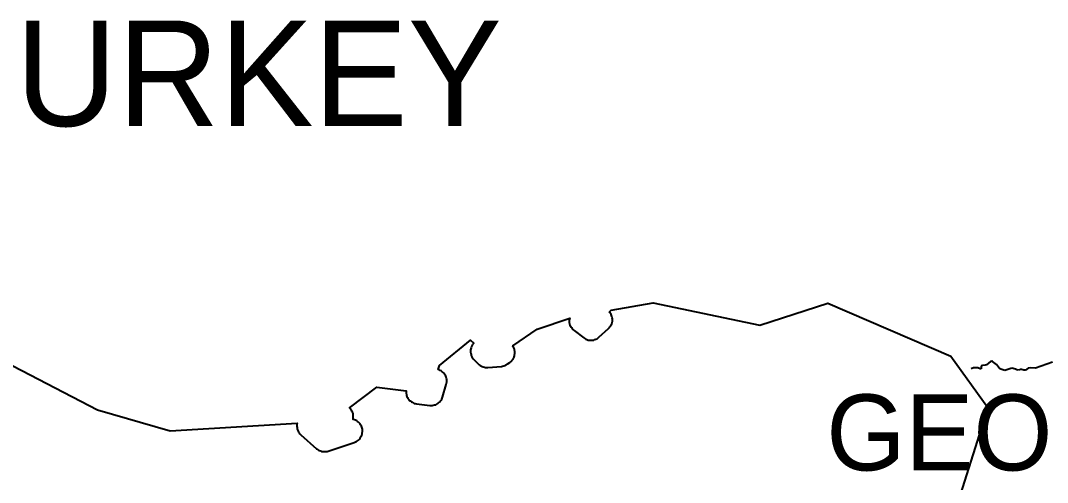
# Model space of a CAD drawing. Header units: metres. Extents: x 0 to 1325, y -1 to 773.
# Drawn here: x 779.62 to 818.5, y 220.07 to 237.58 of the extents above; entities that cross this region are included whole.
import ezdxf
from ezdxf.enums import TextEntityAlignment as Align

# ---------------------------------------------------------------- set-up
doc = ezdxf.new("R2010")
doc.units = ezdxf.units.M

msp = doc.modelspace()

# ---------------------------------------------------------------- linework, layer by layer
at = {"layer": 'CUT'}
msp.add_lwpolyline([(778.69, 224.818), (782.53, 222.828), (785.29, 222.028), (790.09, 222.318), (790.08, 222.278), (790.08, 222.228), (790.08, 222.188), (790.09, 222.148), (790.1, 222.098), (790.11, 222.058), (790.13, 222.018), (790.15, 221.978), (790.17, 221.948), (790.2, 221.908), (790.23, 221.878), (790.83, 221.348), (790.87, 221.328), (790.9, 221.298), (790.94, 221.278), (790.98, 221.268), (791.02, 221.248), (791.06, 221.248), (791.1, 221.238), (791.15, 221.238), (791.19, 221.238), (791.23, 221.248), (791.27, 221.258), (792.26, 221.588), (792.3, 221.608), (792.34, 221.628), (792.38, 221.648), (792.42, 221.678), (792.45, 221.708), (792.48, 221.748), (792.5, 221.778), (792.52, 221.818), (792.54, 221.858), (792.56, 221.908), (792.56, 221.948), (792.57, 221.998), (792.57, 222.038), (792.57, 222.088), (792.56, 222.128), (792.54, 222.168), (792.53, 222.208), (792.5, 222.248), (792.48, 222.288), (792.45, 222.318), (792.42, 222.358), (792.38, 222.378), (792.35, 222.408), (792.31, 222.428), (792.27, 222.448), (792.21, 222.458), (792.22, 222.498), (792.22, 222.548), (792.22, 222.588), (792.21, 222.638), (792.21, 222.678), (792.19, 222.728), (792.17, 222.768), (792.15, 222.808), (792.13, 222.838), (792.1, 222.878), (792.08, 222.898), (793.11, 223.688), (794.22, 223.548), (794.22, 223.538), (794.22, 223.498), (794.22, 223.448), (794.23, 223.408), (794.24, 223.368), (794.25, 223.328), (794.27, 223.288), (794.29, 223.248), (794.32, 223.218), (794.35, 223.178), (794.38, 223.158), (794.42, 223.128), (794.45, 223.108), (794.49, 223.088), (794.53, 223.068), (794.57, 223.058), (794.62, 223.048), (795.12, 222.988), (795.16, 222.988), (795.21, 222.988), (795.25, 222.998), (795.3, 223.008), (795.34, 223.018), (795.38, 223.038), (795.42, 223.058), (795.45, 223.088), (795.49, 223.118), (795.52, 223.158), (795.55, 223.188), (795.57, 223.228), (795.59, 223.268), (795.6, 223.308), (795.74, 223.788), (795.75, 223.838), (795.76, 223.878), (795.76, 223.928), (795.76, 223.968), (795.75, 224.008), (795.74, 224.058), (795.72, 224.098), (795.7, 224.138), (795.68, 224.178), (795.65, 224.208), (795.62, 224.238), (795.59, 224.268), (795.55, 224.298), (795.51, 224.318), (795.47, 224.338), (795.44, 224.348), (795.49, 224.498), (796.66, 225.468), (796.78, 225.348), (796.77, 225.338), (796.74, 225.298), (796.72, 225.268), (796.7, 225.228), (796.68, 225.178), (796.67, 225.138), (796.66, 225.098), (796.66, 225.048), (796.66, 225.008), (796.67, 224.958), (796.68, 224.918), (796.69, 224.878), (796.71, 224.838), (796.74, 224.798), (796.76, 224.758), (796.79, 224.728), (796.96, 224.558), (796.99, 224.528), (797.03, 224.508), (797.07, 224.478), (797.1, 224.468), (797.14, 224.448), (797.19, 224.438), (797.23, 224.428), (797.27, 224.428), (797.32, 224.428), (797.83, 224.468), (797.87, 224.478), (797.92, 224.488), (797.96, 224.508), (798.01, 224.528), (798.05, 224.548), (798.15, 224.618), (798.18, 224.648), (798.22, 224.678), (798.24, 224.708), (798.27, 224.748), (798.29, 224.788), (798.31, 224.828), (798.32, 224.868), (798.33, 224.908), (798.34, 224.958), (798.34, 224.998), (798.34, 225.038), (798.33, 225.088), (798.32, 225.128), (798.3, 225.168), (798.28, 225.208), (798.26, 225.248), (799.18, 225.878), (800.42, 226.298), (800.41, 226.258), (800.4, 226.218), (800.4, 226.178), (800.4, 226.128), (800.41, 226.088), (800.42, 226.038), (800.44, 225.998), (800.46, 225.958), (800.49, 225.928), (800.51, 225.888), (800.54, 225.858), (800.58, 225.828), (800.95, 225.548), (800.99, 225.528), (801.02, 225.498), (801.07, 225.488), (801.11, 225.468), (801.15, 225.468), (801.2, 225.458), (801.24, 225.458), (801.29, 225.458), (801.33, 225.468), (801.37, 225.488), (801.41, 225.498), (801.45, 225.518), (801.49, 225.548), (801.52, 225.578), (801.88, 225.908), (801.92, 225.938), (801.94, 225.968), (801.97, 226.008), (801.99, 226.048), (802.01, 226.088), (802.02, 226.138), (802.03, 226.178), (802.03, 226.218), (802.03, 226.268), (802.02, 226.308), (802.01, 226.358), (802, 226.398), (801.98, 226.438), (801.96, 226.478), (801.94, 226.518), (801.92, 226.538), (801.98, 226.598), (803.58, 226.878), (807.62, 226.028), (810.19, 226.868), (814.84, 224.858), (816.25, 222.908), (814.96, 218.838)], dxfattribs=at)
at = {"layer": 'SCORE'}
for points in [[(815.71, 224.418), (815.62, 224.378)], [(815.76, 224.418), (815.71, 224.418)], [(815.87, 224.418), (815.76, 224.418)], [(815.96, 224.378), (815.87, 224.418)], [(815.99, 224.378), (815.96, 224.378)], [(816, 224.488), (815.99, 224.458)], [(815.99, 224.458), (815.99, 224.428)], [(815.99, 224.428), (815.99, 224.398)], [(815.99, 224.398), (815.99, 224.378)], [(816.05, 224.508), (816, 224.488)], [(816.15, 224.518), (816.05, 224.508)], [(816.2, 224.528), (816.15, 224.518)], [(816.35, 224.658), (816.2, 224.528)], [(816.4, 224.668), (816.35, 224.658)], [(816.43, 224.658), (816.4, 224.668)], [(816.58, 224.538), (816.43, 224.658)], [(816.69, 224.388), (816.58, 224.538)], [(816.74, 224.358), (816.69, 224.388)], [(816.89, 224.308), (816.74, 224.358)], [(817.16, 224.398), (816.89, 224.308)], [(817.29, 224.358), (817.16, 224.398)], [(817.34, 224.338), (817.29, 224.358)], [(817.49, 224.358), (817.44, 224.338)], [(817.61, 224.328), (817.49, 224.358)], [(817.72, 224.358), (817.67, 224.328)], [(817.78, 224.408), (817.72, 224.358)], [(817.87, 224.418), (817.78, 224.408)], [(818.05, 224.408), (817.87, 224.418)], [(818.69, 224.628), (818.05, 224.408)], [(817.39, 224.328), (817.34, 224.338)], [(817.44, 224.338), (817.39, 224.328)], [(817.67, 224.328), (817.61, 224.328)]]:
    msp.add_lwpolyline(points, dxfattribs=at)

# ---------------------------------------------------------------- texts
at = {"layer": 'ENGRAVE'}
for s, height, p in [('TURKEY', 4, (787.004, 233.582)), ('GEORGIA', 2.881, (819.122, 220.525))]:
    msp.add_text(s, height=height, dxfattribs=at).set_placement(p, align=Align.CENTER)

doc.saveas('drawing.dxf')
